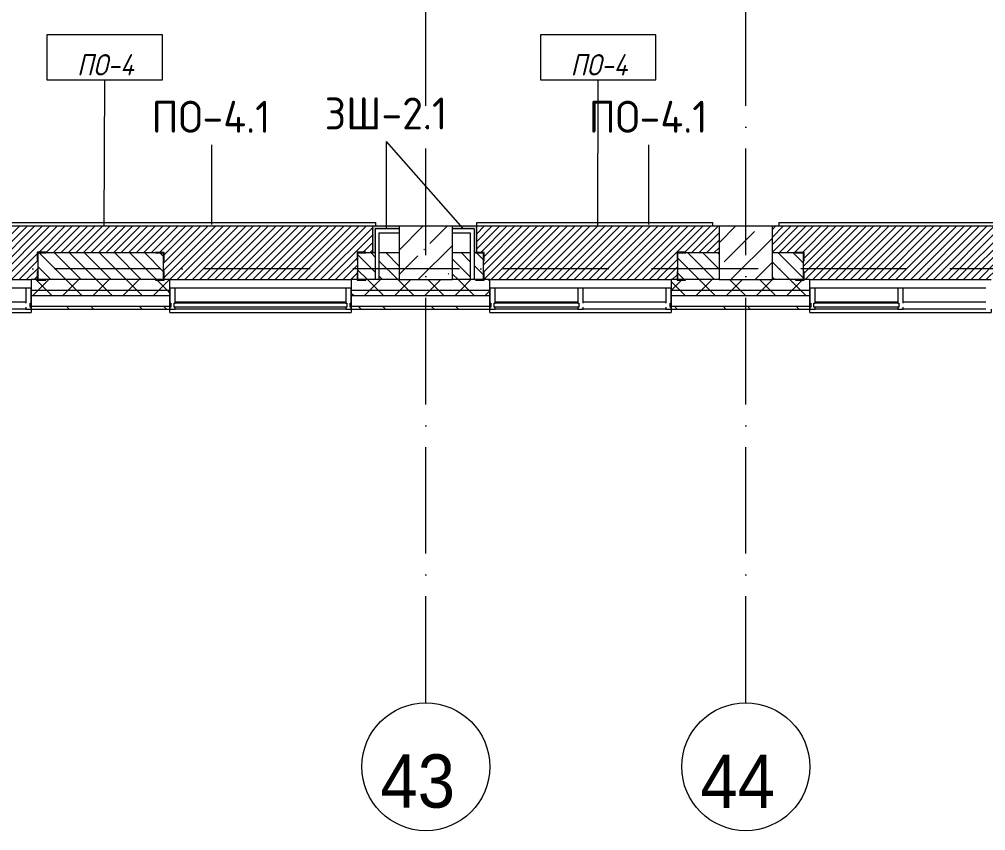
# Model space of a CAD drawing. Header units: millimetres. Extents: x -6467 to 106027, y -7090 to 195095.
# Drawn here: x 55788 to 64850, y -7090 to 523 of the extents above; entities that cross this region are included whole.
import ezdxf

# ---------------------------------------------------------------- set-up
doc = ezdxf.new("R2010")
doc.units = ezdxf.units.MM
doc.linetypes.add('50_200_ШТРИХ_1Т_ш5_п1_п1_', pattern=[1400, 1000, -200, 0, -200])
for name, color, linetype, lineweight in [('A-FLOR', 7, 'Continuous', 9), ('A-FLOR-IDEN', 7, 'Continuous', 9), ('A-GLAZ', 7, 'Continuous', 5), ('A-GLAZ-CWMG', 7, 'Continuous', 9), ('A-GLAZ-CWMG-1', 7, 'Continuous', 20), ('A-WALL', 7, 'Continuous', 5), ('A-WALL-FNSH-1', 7, 'Continuous', 5), ('A-WALL-IDEN', 7, 'Continuous', 9), ('I-WALL', 7, 'Continuous', 5), ('S-COLS', 7, 'Continuous', 9), ('S-COLS-1', 7, 'Continuous', 5)]:
    doc.layers.add(name, color=color, linetype=linetype, lineweight=lineweight)
for name, color, linetype, lineweight, true_color in [('A-FLOR-PATT-1', 7, 'Continuous', 5, 0xd61c12), ('A-GENM-1', 7, 'Continuous', 9, 0xaaaaaa), ('A-GENM-2', 7, 'Continuous', 20, 0xaaaaaa), ('A-WALL-1', 7, 'Continuous', 5, 0x77b143), ('A-WALL-3', 7, 'Continuous', 5, 0x787878), ('Оси-1', 7, 'Continuous', 20, 0xaaaaaa), ('Оси-2', 7, 'Continuous', 9, 0xaaaaaa), ('Оси-3', 7, '50_200_ШТРИХ_1Т_ш5_п1_п1_', 9, 0xaaaaaa)]:
    doc.layers.add(name, color=color, linetype=linetype, lineweight=lineweight, true_color=true_color)
doc.styles.add('Arial', font='arial.ttf', dxfattribs={"width": 0.9, "height": 500})
doc.styles.add('GOST Common', font='', dxfattribs={"height": 300})
doc.styles.add('GOST Common_I', font='', dxfattribs={"width": 0.9, "height": 200})
doc.styles.get('GOST Common').set_extended_font_data('GOST Common')
doc.styles.get('GOST Common_I').set_extended_font_data('GOST Common', italic=True)
pattern_1 = [(45, (0, 0), (-141.42136, 141.42136), []), (135, (0, 0), (-141.42136, -141.42136), [])]

# ---------------------------------------------------------------- blocks, each defined once
blk = doc.blocks.new('BSC_Колонна _Прямоугольная - 500х500-V64-АИ_План этажа Радиаторы_2')
at = {"layer": 'S-COLS-1'}
h = blk.add_hatch(dxfattribs=at)
h.set_pattern_fill('FP_92', color=256, style=0, pattern_type=2)
h.set_pattern_definition([(45, (-59600, 1668.96), (-228.0985, 228.0985), []), (45, (-59371.9, 1668.96), (-228.0985, 228.0985), [403.225, -80.645, 6.706, -73.939])])
h.paths.add_polyline_path([(-250, -250), (250, -250), (250, 250), (-250, 250), (-250, -50.9)])
for p, q in [((250, 250), (-250, 250)), ((-250, 250), (-250, -250)), ((250, -250), (250, 250)), ((-250, -250), (250, -250))]:
    blk.add_line(p, q, dxfattribs=at)
blk = doc.blocks.new('Прямоугольный импост - Импост структурный с накладкой - 180мм-22437098-АИ_План этажа Радиаторы_2')
at = {"layer": 'A-GLAZ-CWMG-1'}
for p, q in [((-50, 0), (-50, 17)), ((-50, 17), (0, 17)), ((-40, 0), (-50, 0)), ((-40, -40), (-40, 0)), ((0, 0), (-10, 0)), ((-10, 0), (-10, -40)), ((0, 17), (0, 0)), ((-50, -180), (-50, -40)), ((-50, -40), (-40, -40)), ((-10, -40), (0, -40)), ((0, -40), (0, -180)), ((0, -180), (-50, -180))]:
    blk.add_line(p, q, dxfattribs=at)
blk = doc.blocks.new('Прямоугольный импост - Импост структурный с накладкой - 180мм-22437099-АИ_План этажа Радиаторы_2')
at = {"layer": 'A-GLAZ-CWMG-1'}
for p, q in [((0, 17), (-50, 17)), ((-50, 17), (-50, 0)), ((-50, 0), (-40, 0)), ((-40, 0), (-40, -40)), ((-10, -40), (-10, 0)), ((-10, 0), (0, 0)), ((0, 0), (0, 17)), ((-40, -40), (-50, -40)), ((-50, -40), (-50, -180)), ((0, -40), (-10, -40)), ((0, -180), (0, -40)), ((-50, -180), (0, -180))]:
    blk.add_line(p, q, dxfattribs=at)
blk = doc.blocks.new('Прямоугольный импост - Импост структурный с накладкой - 180мм-V233-АИ_План этажа Радиаторы_2')
at = {"layer": 'A-GLAZ-CWMG'}
for p, q in [((67850, -1999), (66250, -1999)), ((67850, -2139), (66250, -2139)), ((67850, -2179), (66250, -2179)), ((67850, -2196), (66250, -2196))]:
    blk.add_line(p, q, dxfattribs=at)
blk = doc.blocks.new('Прямоугольный импост - Импост структурный с накладкой - 180мм-22437111-АИ_План этажа Радиаторы_2')
at = {"layer": 'A-GLAZ-CWMG-1'}
for p, q in [((-50, 0), (-50, 17)), ((-50, 17), (0, 17)), ((0, 0), (-10, 0)), ((-10, 0), (-10, -40)), ((0, 17), (0, 0)), ((-50, -180), (-50, -40)), ((-10, -40), (0, -40)), ((0, -40), (0, -180)), ((0, -180), (-50, -180))]:
    blk.add_line(p, q, dxfattribs=at)
blk = doc.blocks.new('Прямоугольный импост - Импост структурный с накладкой - 180мм-V232-АИ_План этажа Радиаторы_2')
at = {"layer": 'A-GLAZ-CWMG'}
for p, q in [((6637, 55111), (5862, 55111)), ((6637, 54914), (5862, 54914))]:
    blk.add_line(p, q, dxfattribs=at)
blk = doc.blocks.new('Прямоугольный импост - Импост структурный с накладкой - 180мм-V234-АИ_План этажа Радиаторы_2')
at = {"layer": 'A-GLAZ-CWMG'}
for p, q in [((30725, -1999), (29950, -1999)), ((30725, -2139), (29950, -2139)), ((30725, -2179), (29950, -2179)), ((30725, -2196), (29950, -2196))]:
    blk.add_line(p, q, dxfattribs=at)
blk = doc.blocks.new('Прямоугольный импост - Импост структурный с накладкой - 180мм-V237-АИ_План этажа Радиаторы_2')
at = {"layer": 'A-GLAZ-CWMG-1'}
for p, q in [((-25, 0), (-25, 17)), ((-25, 17), (25, 17)), ((-15, 0), (-25, 0)), ((-15, -40), (-15, 0)), ((25, 17), (25, 0)), ((-25, -180), (-25, -40)), ((-25, -40), (-15, -40)), ((25, -40), (25, -180)), ((25, -180), (-25, -180))]:
    blk.add_line(p, q, dxfattribs=at)
blk = doc.blocks.new('Прямоугольный импост - Импост структурный с накладкой - 180мм-22437157-АИ_План этажа Радиаторы_2')
at = {"layer": 'A-GLAZ-CWMG-1'}
for p, q in [((0, 17), (-50, 17)), ((-50, 17), (-50, 0)), ((-50, 0), (-40, 0)), ((-40, 0), (-40, -40)), ((-10, -40), (-10, 0)), ((-10, 0), (0, 0)), ((0, 0), (0, 17)), ((-40, -40), (-50, -40)), ((-50, -40), (-50, -180)), ((0, -40), (-10, -40)), ((0, -180), (0, -40)), ((-50, -180), (0, -180))]:
    blk.add_line(p, q, dxfattribs=at)
blk = doc.blocks.new('BSC_Колонна _Прямоугольная - 500х500-V258-АИ_План этажа Радиаторы_2')
at = {"layer": 'S-COLS-1'}
h = blk.add_hatch(dxfattribs=at)
h.set_pattern_fill('FP_154', color=256, style=0, pattern_type=2)
h.set_pattern_definition([(45, (-62600, 1668.96), (-228.0985, 228.0985), []), (45, (-62371.9, 1668.96), (-228.0985, 228.0985), [403.225, -80.645, 6.706, -73.939])])
h.paths.add_polyline_path([(-250, -250), (250, -250), (250, 250), (-250, 250), (-250, -50.9)])
for p, q in [((250, 250), (-250, 250)), ((-250, 250), (-250, -250)), ((250, -250), (250, 250)), ((-250, -250), (250, -250))]:
    blk.add_line(p, q, dxfattribs=at)
blk = doc.blocks.new('Фахверк _газобетон торцы_293 - Фахверк _газобетон торцы_-25572880-АИ_План этажа Радиаторы_2')
at = {"layer": 'A-GENM-2'}
for p, q in [((89406, 11134.7), (89325, 11134.7)), ((89325, 11134.7), (89325, 11128.7)), ((89325, 11128.7), (89400, 11128.7)), ((89400, 11128.7), (89400, 11053.7)), ((89406, 11053.7), (89406, 11134.7)), ((89400, 11053.7), (89406, 11053.7)), ((89400, 10878.7), (89325, 10878.7)), ((89325, 10878.7), (89325, 10872.7)), ((89400, 10953.7), (89400, 10878.7)), ((89406, 10953.7), (89400, 10953.7)), ((89406, 10872.7), (89406, 10953.7)), ((89325, 10872.7), (89406, 10872.7))]:
    blk.add_line(p, q, dxfattribs=at)
blk = doc.blocks.new('Фахверк _газобетон торцы_294 - Фахверк _газобетон торцы_-25572900-АИ_План этажа Радиаторы_2')
at = {"layer": 'A-GENM-2'}
for p, q in [((89406, 11134.7), (89325, 11134.7)), ((89325, 11134.7), (89325, 11128.7)), ((89325, 11128.7), (89400, 11128.7)), ((89400, 11128.7), (89400, 11053.7)), ((89406, 11053.7), (89406, 11134.7)), ((89400, 11053.7), (89406, 11053.7)), ((89400, 10878.7), (89325, 10878.7)), ((89325, 10878.7), (89325, 10872.7)), ((89400, 10953.7), (89400, 10878.7)), ((89406, 10953.7), (89400, 10953.7)), ((89406, 10872.7), (89406, 10953.7)), ((89325, 10872.7), (89406, 10872.7))]:
    blk.add_line(p, q, dxfattribs=at)
blk = doc.blocks.new('Фахверк _газобетон торцы_295 - Фахверк _газобетон торцы_-25572920-АИ_План этажа Радиаторы_2')
at = {"layer": 'A-GENM-2'}
for p, q in [((89406, 11134.7), (89325, 11134.7)), ((89325, 11134.7), (89325, 11128.7)), ((89325, 11128.7), (89400, 11128.7)), ((89400, 11128.7), (89400, 11053.7)), ((89406, 11053.7), (89406, 11134.7)), ((89400, 11053.7), (89406, 11053.7)), ((89400, 10878.7), (89325, 10878.7)), ((89325, 10878.7), (89325, 10872.7)), ((89400, 10953.7), (89400, 10878.7)), ((89406, 10953.7), (89400, 10953.7)), ((89406, 10872.7), (89406, 10953.7)), ((89325, 10872.7), (89406, 10872.7))]:
    blk.add_line(p, q, dxfattribs=at)
blk = doc.blocks.new('Фахверк _газобетон торцы_296 - Фахверк _газобетон торцы_-25572940-АИ_План этажа Радиаторы_2')
at = {"layer": 'A-GENM-2'}
for p, q in [((89406, 11134.7), (89325, 11134.7)), ((89325, 11134.7), (89325, 11128.7)), ((89325, 11128.7), (89400, 11128.7)), ((89400, 11128.7), (89400, 11053.7)), ((89406, 11053.7), (89406, 11134.7)), ((89400, 11053.7), (89406, 11053.7)), ((89400, 10878.7), (89325, 10878.7)), ((89325, 10878.7), (89325, 10872.7)), ((89400, 10953.7), (89400, 10878.7)), ((89406, 10953.7), (89400, 10953.7)), ((89406, 10872.7), (89406, 10953.7)), ((89325, 10872.7), (89406, 10872.7))]:
    blk.add_line(p, q, dxfattribs=at)
blk = doc.blocks.new('Фахверк _газобетон торцы_297 - Фахверк _газобетон торцы_-25572960-АИ_План этажа Радиаторы_2')
at = {"layer": 'A-GENM-2'}
for p, q in [((89406, 11134.7), (89325, 11134.7)), ((89325, 11134.7), (89325, 11128.7)), ((89325, 11128.7), (89400, 11128.7)), ((89400, 11128.7), (89400, 11053.7)), ((89406, 11053.7), (89406, 11134.7)), ((89400, 11053.7), (89406, 11053.7)), ((89400, 10878.7), (89325, 10878.7)), ((89325, 10878.7), (89325, 10872.7)), ((89400, 10953.7), (89400, 10878.7)), ((89406, 10953.7), (89400, 10953.7)), ((89406, 10872.7), (89406, 10953.7)), ((89325, 10872.7), (89406, 10872.7))]:
    blk.add_line(p, q, dxfattribs=at)
blk = doc.blocks.new('Фахверк _газобетон торцы_298 - Фахверк _газобетон торцы_-25572980-АИ_План этажа Радиаторы_2')
at = {"layer": 'A-GENM-2'}
for p, q in [((89406, 11134.7), (89325, 11134.7)), ((89325, 11134.7), (89325, 11128.7)), ((89325, 11128.7), (89400, 11128.7)), ((89400, 11128.7), (89400, 11053.7)), ((89406, 11053.7), (89406, 11134.7)), ((89400, 11053.7), (89406, 11053.7)), ((89400, 10878.7), (89325, 10878.7)), ((89325, 10878.7), (89325, 10872.7)), ((89400, 10953.7), (89400, 10878.7)), ((89406, 10953.7), (89400, 10953.7)), ((89406, 10872.7), (89406, 10953.7)), ((89325, 10872.7), (89406, 10872.7))]:
    blk.add_line(p, q, dxfattribs=at)
blk = doc.blocks.new('Отлив_СКБ - Отлив витража-V387-АИ_План этажа Радиаторы_2')
at = {"layer": 'A-GLAZ'}
for p, q in [((0, 67.4), (0, 100)), ((1700, 100), (0, 100)), ((1700, 100), (1700, 67.4)), ((50, 2), (825, 2)), ((875, 2), (1650, 2)), ((825, 0), (50, 0)), ((1650, 0), (875, 0))]:
    blk.add_line(p, q, dxfattribs=at)
blk = doc.blocks.new('Отлив_СКБ - Отлив витража-25810986-АИ_План этажа Радиаторы_2')
at = {"layer": 'A-GLAZ'}
for p, q in [((0, 67.4), (0, 100)), ((1700, 100), (0, 100)), ((1700, 100), (1700, 67.4)), ((50, 2), (1650, 2)), ((1650, 0), (50, 0))]:
    blk.add_line(p, q, dxfattribs=at)
blk = doc.blocks.new('Ось сетки - Круг_Ø6_00__ISO-2_5_0_9K_-17386508-АИ_План этажа Радиаторы_2')
at = {"layer": 'Оси-1'}
blk.add_circle((0, 0), 3, dxfattribs=at)
blk = doc.blocks.new('AAR_СКБ_Марка_Перекрытия_1 мм - Марка пола-27961726-АИ_План этажа Радиаторы_2')
at = {"layer": 'A-FLOR-IDEN'}
for p, q in [((2.723, 2.101), (-2.69, 2.101)), ((-2.69, 2.101), (-2.69, 0)), ((2.723, 0), (2.723, 2.101)), ((-2.69, 0), (2.723, 0))]:
    blk.add_line(p, q, dxfattribs=at)

msp = doc.modelspace()

# ---------------------------------------------------------------- hatches: boundary and pattern name
at = {"layer": 'A-FLOR-PATT-1'}
h = msp.add_hatch(dxfattribs=at)
h.set_pattern_fill('FP_278', color=256, style=0, pattern_type=2)
h.set_pattern_definition([(45, (56600, -1668.96), (-35.3553, 35.3553), [])])
h.paths.add_polyline_path([(58471.9, -1919), (58955.4, -1919), (58955.4, -1844), (58960.4, -1844), (58960.4, -1744), (58955.4, -1744), (58955.4, -1663), (59036.4, -1663), (59036.4, -1669), (59100, -1669), (59100, -1419), (54070, -1419), (54070.6, -1663), (54147.4, -1663), (54147.4, -1744), (54141.4, -1744), (54141.4, -1844), (54147.4, -1844), (54147.4, -1919), (55955.4, -1918.1), (55955.4, -1844), (55960.4, -1844), (55960.4, -1744), (55955.4, -1744), (55955.4, -1663), (56036.4, -1663), (56036.4, -1669), (57066.4, -1669), (57066.8, -1663), (57147.4, -1663), (57147.4, -1744), (57141.4, -1744), (57141.4, -1844), (57147.4, -1844), (57147.4, -1919), (57641.4, -1919)])
h = msp.add_hatch(dxfattribs=at)
h.set_pattern_fill('FP_279', color=256, style=0, pattern_type=2)
h.set_pattern_definition([(45, (61100, -1668.96), (-35.3553, 35.3553), [])])
h.paths.add_polyline_path([(61900, -1919), (61955.4, -1919), (61955.4, -1844), (61960.4, -1844), (61960.4, -1744), (61955.4, -1744), (61955.4, -1663), (62036.4, -1663), (62036.4, -1669), (62350, -1669), (62350, -1419), (60077.2, -1419), (60077.8, -1663), (60147.4, -1663), (60147.4, -1744), (60141.4, -1744), (60141.4, -1844), (60147.4, -1844), (60147.4, -1919), (61793.9, -1919)])
h = msp.add_hatch(dxfattribs=at)
h.set_pattern_fill('FP_280', color=256, style=0, pattern_type=2)
h.set_pattern_definition([(45, (65600, -1668.96), (-35.3553, 35.3553), [])])
h.paths.add_polyline_path([(67607.4, -1919), (67955.4, -1919), (67955.4, -1844), (67960.4, -1844), (67960.4, -1744), (67955.4, -1744), (67955.4, -1663), (68036.4, -1663), (68036.4, -1669), (68104, -1669), (68104, -1419), (62850, -1419), (62850, -1669), (63066.4, -1669), (63066.4, -1663), (63147.4, -1663), (63147.4, -1744), (63141.4, -1744), (63141.4, -1844), (63147.4, -1844), (63147.4, -1919), (64955.4, -1918.1), (64955.4, -1844), (64960.4, -1844), (64960.4, -1744), (64955.4, -1744), (64955.4, -1663), (65036.4, -1663), (65036.4, -1669), (66066.4, -1669), (66066.4, -1663), (66147.4, -1663), (66147.4, -1744), (66141.4, -1744), (66141.4, -1844), (66147.4, -1844), (66147.4, -1919), (66776.9, -1919)])
at = {"layer": 'A-WALL'}
h = msp.add_hatch(dxfattribs=at)
h.set_pattern_fill('FP_125', color=256, style=0, pattern_type=2)
h.set_pattern_definition(pattern_1)
h.paths.add_polyline_path([(99166.3, -2019), (101250, -2019), (101250, -1919), (92065.3, -1919), (92065.3, -2019), (95844.3, -2019)])
h.paths.add_polyline_path([(90365.3, -2019), (90365.3, -1919), (82525, -1919), (82525, -2019), (90030.8, -2019)])
h.paths.add_polyline_path([(81400, -2019), (81675, -2019), (81675, -1919), (80400, -1919), (80400, -2019), (81310.6, -2019)])
h.paths.add_polyline_path([(70900, -2019), (72700, -2019), (72700, -1919), (70900, -1919)])
h.paths.add_polyline_path([(69200, -2019), (69200, -1919), (67900, -1919), (67900, -2019), (68853.1, -2019)])
h.paths.add_polyline_path([(66200, -2019), (66200, -1919), (64900, -1919), (64900, -2019), (65946.4, -2019)])
h.paths.add_polyline_path([(63039.6, -2019), (63200, -2019), (63200, -1919), (61900, -1919), (61900, -2019), (62624.4, -2019)])
h.paths.add_polyline_path([(57200, -2019), (57200, -1919), (55900, -1919), (55900, -2019), (56810.9, -2019)])
h.paths.add_polyline_path([(58900, -2019), (60200, -2019), (60200, -1919), (58900, -1919)])
h.paths.add_polyline_path([(52900, -2019), (54200, -2019), (54200, -1919), (52900, -1919)])
h.paths.add_polyline_path([(50997.4, -2019), (51200, -2019), (51200, -1919), (49900, -1919), (49900, -2019), (50166.9, -2019)])
h.paths.add_polyline_path([(46900, -2019), (48200, -2019), (48200, -1919), (46900, -1919)])
h.paths.add_polyline_path([(45183.9, -2019), (45200, -2019), (45200, -1919), (43900, -1919), (43900, -2019), (44353.4, -2019)])
h.paths.add_polyline_path([(41861.9, -2019), (42200, -2019), (42200, -1919), (40900, -1919), (40900, -2019), (41031.4, -2019)])
h.paths.add_polyline_path([(38539.9, -2019), (39200, -2019), (39200, -1919), (37600, -1919), (37600, -2019), (37709.4, -2019)])
h.paths.add_polyline_path([(34600, -2019), (35900, -2019), (35900, -1919), (34600, -1919)])
h.paths.add_polyline_path([(31895.9, -2019), (32900, -2019), (32900, -1919), (31600, -1919), (31600, -2019)])
h.paths.add_polyline_path([(29900, -2019), (29900, -1919), (28790, -1919), (28790, -2019), (29819.7, -2019)])
h.paths.add_polyline_path([(25667.2, -2019), (26900, -2019), (26900, -1919), (25600, -1919), (25600, -2019)])
h.paths.add_polyline_path([(23900, -2019), (23900, -1919), (22600, -1919), (22600, -2019), (23590.9, -2019)])
h.paths.add_polyline_path([(20268.9, -2019), (20900, -2019), (20900, -1919), (19600, -1919), (19600, -2019), (19853.7, -2019)])
h.paths.add_polyline_path([(14870.7, -2019), (14960, -2019), (14960, -1919), (13660, -1919), (13660, -2019), (14455.5, -2019)])
h.paths.add_polyline_path([(16660, -2019), (17900, -2019), (17900, -1919), (16660, -1919)])
h.paths.add_polyline_path([(12785, -2019), (12785, -1919), (7325.3, -1919), (7325.3, -2019), (12379.2, -2019)])
h.paths.add_polyline_path([(2828.5, -2019), (6450.3, -2019), (6450.3, -1919), (-2550, -1919), (-2550, -2019), (-493.5, -2019)])
h = msp.add_hatch(dxfattribs=at)
h.set_pattern_fill('FP_125', color=256, style=0, pattern_type=2)
h.set_pattern_definition(pattern_1)
h.paths.add_polyline_path([(99166.3, -2069), (101350, -2069), (101350, -2019), (92065.3, -2019), (92065.3, -2069), (95844.3, -2069)])
h.paths.add_polyline_path([(89200.3, -2069), (90365.3, -2069), (90365.3, -2019), (82525, -2019), (82525, -2069), (87539.3, -2069)])
h.paths.add_polyline_path([(81675, -2069), (81675, -2019), (80400, -2019), (80400, -2069), (81310.6, -2069)])
h.paths.add_polyline_path([(72590.4, -2069), (72700, -2069), (72700, -2019), (70900, -2019), (70900, -2069), (71759.9, -2069)])
h.paths.add_polyline_path([(68853.1, -2069), (69200, -2069), (69200, -2019), (67900, -2019), (67900, -2069), (68437.9, -2069)])
h.paths.add_polyline_path([(65946.4, -2069), (66200, -2069), (66200, -2019), (64900, -2019), (64900, -2069), (65115.9, -2069)])
h.paths.add_polyline_path([(62209.1, -2069), (63200, -2069), (63200, -2019), (61900, -2019), (61900, -2069)])
h.paths.add_polyline_path([(57200, -2069), (57200, -2019), (55900, -2019), (55900, -2069), (56810.9, -2069)])
h.paths.add_polyline_path([(58900, -2069), (60200, -2069), (60200, -2019), (58900, -2019)])
h.paths.add_polyline_path([(50997.4, -2069), (51200, -2069), (51200, -2019), (49900, -2019), (49900, -2069), (50166.9, -2069)])
h.paths.add_polyline_path([(53904.1, -2069), (54200, -2069), (54200, -2019), (52900, -2019), (52900, -2069), (53488.9, -2069)])
h.paths.add_polyline_path([(48200, -2069), (48200, -2019), (46900, -2019), (46900, -2069), (47675.4, -2069)])
h.paths.add_polyline_path([(42200, -2069), (42200, -2019), (40900, -2019), (40900, -2069), (41861.9, -2069)])
h.paths.add_polyline_path([(45183.9, -2069), (45200, -2069), (45200, -2019), (43900, -2019), (43900, -2069), (44353.4, -2069)])
h.paths.add_polyline_path([(39200, -2069), (39200, -2019), (37600, -2019), (37600, -2069), (38955.2, -2069)])
h.paths.add_polyline_path([(35900, -2069), (35900, -2019), (34600, -2019), (34600, -2069), (35217.9, -2069)])
h.paths.add_polyline_path([(31895.9, -2069), (32900, -2069), (32900, -2019), (31600, -2019), (31600, -2069)])
h.paths.add_polyline_path([(26497.7, -2069), (26900, -2069), (26900, -2019), (25600, -2019), (25600, -2069), (26082.4, -2069)])
h.paths.add_polyline_path([(28989.2, -2069), (29900, -2069), (29900, -2019), (28790, -2019), (28790, -2069)])
h.paths.add_polyline_path([(23900, -2069), (23900, -2019), (22600, -2019), (22600, -2069), (23590.9, -2069)])
h.paths.add_polyline_path([(19600, -2069), (20900, -2069), (20900, -2019), (19600, -2019)])
h.paths.add_polyline_path([(14870.7, -2069), (14960, -2069), (14960, -2019), (13660, -2019), (13660, -2069), (14455.5, -2069)])
h.paths.add_polyline_path([(16947, -2069), (17900, -2069), (17900, -2019), (16660, -2019), (16660, -2069)])
h.paths.add_polyline_path([(10303, -2069), (12785, -2069), (12785, -2019), (7325.3, -2019), (7325.3, -2069), (9472.5, -2069)])
h.paths.add_polyline_path([(5735.2, -2069), (6450.3, -2069), (6450.3, -2019), (-2600, -2019), (-2600, -2069), (5320, -2069)])
at = {"layer": 'A-WALL-1'}
for points in [[(59125, -1669), (59125, -1419), (59100, -1419), (59100, -1669)], [(59350, -1444), (59350, -1419), (59125, -1419), (59125, -1444), (59302.4, -1444)], [(60052.2, -1444), (60077.2, -1444), (60077.2, -1419), (59850, -1419), (59850, -1444)], [(60077.2, -1669), (60077.2, -1444), (60052.2, -1444), (60052.2, -1669)]]:
    msp.add_hatch(color=256, dxfattribs=at).paths.add_polyline_path(points)
at = {"layer": 'A-WALL-3'}
h = msp.add_hatch(dxfattribs=at)
h.set_pattern_fill('FP_124', color=256, style=0, pattern_type=2)
h.set_pattern_definition([(135, (0, 0), (-342.1478, -342.1478), []), (135, (228.1, 0), (-342.1478, -342.1478), [])])
h.paths.add_polyline_path([(101400, -2196), (101500, -2196), (101500, -2169), (92065.3, -2169), (92065.3, -2196), (101350, -2196)])
h.paths.add_polyline_path([(90365.3, -2196), (90365.3, -2169), (82525, -2169), (82525, -2196), (90030.8, -2196)])
h.paths.add_polyline_path([(81675, -2196), (81675, -2169), (80400, -2169), (80400, -2196), (81310.6, -2196)])
h.paths.add_polyline_path([(71759.9, -2196), (72700, -2196), (72700, -2169), (70900, -2169), (70900, -2196), (70929.4, -2196)])
h.paths.add_polyline_path([(68853.1, -2196), (69200, -2196), (69200, -2169), (67900, -2169), (67900, -2196), (68437.9, -2196)])
h.paths.add_polyline_path([(65946.4, -2196), (66200, -2196), (66200, -2169), (64900, -2169), (64900, -2196), (65115.9, -2196)])
h.paths.add_polyline_path([(62209.1, -2196), (63200, -2196), (63200, -2169), (61900, -2169), (61900, -2196)])
h.paths.add_polyline_path([(55900, -2196), (57200, -2196), (57200, -2169), (55900, -2169)])
h.paths.add_polyline_path([(60200, -2196), (60200, -2169), (58900, -2169), (58900, -2196), (60132.9, -2196)])
h.paths.add_polyline_path([(52900, -2196), (54200, -2196), (54200, -2169), (52900, -2169)])
h.paths.add_polyline_path([(50997.4, -2196), (51200, -2196), (51200, -2169), (49900, -2169), (49900, -2196), (50166.9, -2196)])
h.paths.add_polyline_path([(48200, -2196), (48200, -2169), (46900, -2169), (46900, -2196), (47675.4, -2196)])
h.paths.add_polyline_path([(45183.9, -2196), (45200, -2196), (45200, -2169), (43900, -2169), (43900, -2196), (44353.4, -2196)])
h.paths.add_polyline_path([(41031.4, -2196), (42200, -2196), (42200, -2169), (40900, -2169), (40900, -2196)])
h.paths.add_polyline_path([(38955.2, -2196), (39200, -2196), (39200, -2169), (37600, -2169), (37600, -2196), (38539.9, -2196)])
h.paths.add_polyline_path([(35217.9, -2196), (35900, -2196), (35900, -2169), (34600, -2169), (34600, -2196), (34802.7, -2196)])
h.paths.add_polyline_path([(32726.4, -2196), (32900, -2196), (32900, -2169), (31600, -2169), (31600, -2196), (31895.9, -2196)])
h.paths.add_polyline_path([(29819.7, -2196), (29900, -2196), (29900, -2169), (28790, -2169), (28790, -2196), (29404.4, -2196)])
h.paths.add_polyline_path([(23900, -2196), (23900, -2169), (22600, -2169), (22600, -2196), (23590.9, -2196)])
h.paths.add_polyline_path([(26082.4, -2196), (26900, -2196), (26900, -2169), (25600, -2169), (25600, -2196), (25667.2, -2196)])
h.paths.add_polyline_path([(19600, -2196), (20900, -2196), (20900, -2169), (19600, -2169)])
h.paths.add_polyline_path([(14455.5, -2196), (14960, -2196), (14960, -2169), (13660, -2169), (13660, -2196), (14040.2, -2196)])
h.paths.add_polyline_path([(17777.5, -2196), (17900, -2196), (17900, -2169), (16660, -2169), (16660, -2196), (16947, -2196)])
h.paths.add_polyline_path([(11964, -2196), (12785, -2196), (12785, -2169), (7325.3, -2169), (7325.3, -2196), (11133.5, -2196)])
h.paths.add_polyline_path([(5735.2, -2196), (6450.3, -2196), (6450.3, -2169), (-2727, -2169), (-2727, -2196), (5320, -2196)])
at = {"layer": 'I-WALL'}
h = msp.add_hatch(dxfattribs=at)
h.set_pattern_fill('FP_2', color=256, style=0, pattern_type=2)
h.set_pattern_definition([(135, (0, 0), (-70.71068, -70.71068), [])])
h.paths.add_polyline_path([(80895.3, -1919), (80900, -1919), (80900, -1669), (80460, -1669), (80460, -1919), (80480.1, -1919)])
h.paths.add_polyline_path([(71850, -1919), (71900, -1919), (71900, -1669), (71850, -1669), (71850, -1795)])
h.paths.add_polyline_path([(71110.2, -1919), (71110.2, -1669), (70960.4, -1670.8), (70960.4, -1919)])
h.paths.add_polyline_path([(72400, -1919), (72567.2, -1919), (72567.2, -1669), (72400, -1669), (72400, -1719.8)])
h.paths.add_polyline_path([(71350, -1919), (71350, -1669), (71145.2, -1669), (71145.2, -1919)])
h.paths.add_polyline_path([(72602.2, -1919), (72640, -1919), (72640, -1669), (72602.2, -1669), (72602.2, -1719.8)])
h.paths.add_polyline_path([(69140.4, -1919), (69140.4, -1670.8), (68850, -1670.8), (68850, -1919), (68853.1, -1919)])
h.paths.add_polyline_path([(68129, -1919), (68129, -1669), (67960.4, -1669), (67960.4, -1919), (68022.6, -1919)])
h.paths.add_polyline_path([(68350, -1919), (68350, -1669), (68164, -1669), (68164, -1919)])
h.paths.add_polyline_path([(65946.4, -1919), (66140.4, -1919), (66140.4, -1669), (64960.4, -1669), (64960.4, -1919), (65115.9, -1919)])
h.paths.add_polyline_path([(62850, -1919), (63140.4, -1919), (63140.4, -1669), (62850, -1669), (62850, -1730.5)])
h.paths.add_polyline_path([(62209.1, -1919), (62350, -1919), (62350, -1669), (61960.4, -1669), (61960.4, -1919)])
h.paths.add_polyline_path([(59850, -1919), (60017.2, -1919), (60017.2, -1669), (59850, -1669), (59850, -1719.8)])
h.paths.add_polyline_path([(60052.2, -1919), (60140.4, -1919), (60140.4, -1669), (60052.2, -1669), (60052.2, -1719.8)])
h.paths.add_polyline_path([(55980.4, -1919), (57140.4, -1919), (57140.4, -1669), (55960.4, -1669), (55960.4, -1919)])
h.paths.add_polyline_path([(59350, -1919), (59350, -1669), (59160, -1669), (59160, -1919), (59302.4, -1919)])
h.paths.add_polyline_path([(58960.4, -1919), (59125, -1919), (59125, -1669), (58960.4, -1669), (58960.4, -1719.8)])
h.paths.add_polyline_path([(53164, -1919), (53350, -1919), (53350, -1669), (53164, -1669), (53164, -1719.8)])
h.paths.add_polyline_path([(50350, -1919), (50350, -1669), (50164, -1669), (50164, -1919), (50166.9, -1919)])
h.paths.add_polyline_path([(50129, -1919), (50129, -1669), (49960.4, -1669), (49960.4, -1919)])
h.paths.add_polyline_path([(53073.6, -1919), (53129, -1919), (53129, -1669), (52960.4, -1669), (52960.4, -1919)])
h.paths.add_polyline_path([(53904.1, -1919), (54010, -1919), (54010, -1669), (53850, -1669), (53850, -1919)])
h.paths.add_polyline_path([(54140.4, -1919), (54140.4, -1669), (54045, -1669), (54045, -1919)])
h.paths.add_polyline_path([(51140.4, -1919), (51140.4, -1669), (50850, -1669), (50850, -1919), (50997.4, -1919)])
h.paths.add_polyline_path([(45140.4, -1919), (45140.4, -1669), (45067.3, -1669), (45067.3, -1919)])
h.paths.add_polyline_path([(45032.3, -1919), (45032.3, -1669), (44850, -1669), (44850, -1919)])
h.paths.add_polyline_path([(47675.4, -1919), (48140.4, -1919), (48140.4, -1669), (46960.4, -1669), (46960.4, -1919)])
h.paths.add_polyline_path([(39140.4, -1919), (39140.4, -1669), (39052.2, -1669), (39052.2, -1919)])
h.paths.add_polyline_path([(38955.2, -1919), (39017.2, -1919), (39017.2, -1669), (38850, -1669), (38850, -1919)])
h.paths.add_polyline_path([(38350, -1919), (38350, -1669), (38300, -1669), (38300, -1919)])
h.paths.add_polyline_path([(41861.9, -1919), (42017.2, -1919), (42017.2, -1669), (41850, -1669), (41850, -1919)])
h.paths.add_polyline_path([(42052.2, -1919), (42139.8, -1919), (42139.8, -1669), (42052.2, -1669), (42052.2, -1719.8)])
h.paths.add_polyline_path([(43959.8, -1919), (44350, -1919), (44350, -1669), (43959.8, -1669), (43959.8, -1719.8)])
h.paths.add_polyline_path([(40960.4, -1919), (41350, -1919), (41350, -1669), (40960.4, -1669), (40960.4, -1719.8)])
h.paths.add_polyline_path([(35300, -1919), (35840.4, -1919), (35840.4, -1669), (35300, -1669), (35300, -1719.8)])
h.paths.add_polyline_path([(34660.4, -1919), (34800, -1919), (34800, -1669), (34660.4, -1669), (34660.4, -1719.8)])
h.paths.add_polyline_path([(37660.4, -1919), (37800, -1919), (37800, -1669), (37660.4, -1669), (37660.4, -1719.8)])
h.paths.add_polyline_path([(29480, -1919), (29480, -1669), (29300, -1669), (29300, -1919), (29404.4, -1919)])
h.paths.add_polyline_path([(31660.4, -1919), (32840.4, -1919), (32840.4, -1669), (31660.4, -1669), (31660.4, -1719.8)])
h.paths.add_polyline_path([(28660.4, -1919), (28800, -1919), (28800, -1669), (28660.4, -1669), (28660.4, -1719.8)])
h.paths.add_polyline_path([(29840.4, -1919), (29840.4, -1669), (29515, -1669), (29515, -1919), (29819.7, -1919)])
h.paths.add_polyline_path([(25800, -1919), (25800, -1669), (25660.4, -1669), (25660.4, -1919), (25667.2, -1919)])
h.paths.add_polyline_path([(26467.2, -1919), (26467.2, -1669), (26300, -1669), (26300, -1919)])
h.paths.add_polyline_path([(26840.4, -1919), (26840.4, -1669), (26502.2, -1669), (26502.2, -1919)])
h.paths.add_polyline_path([(23590.9, -1919), (23840.4, -1919), (23840.4, -1669), (22660.4, -1669), (22660.4, -1919), (22760.4, -1919)])
h.paths.add_polyline_path([(20684.2, -1919), (20840.4, -1919), (20840.4, -1669), (20475, -1669), (20475, -1919)])
h.paths.add_polyline_path([(17840.4, -1919), (17840.4, -1669), (17535, -1669), (17535, -1919), (17777.5, -1919)])
h.paths.add_polyline_path([(20300, -1919), (20440, -1919), (20440, -1669), (20300, -1669), (20300, -1719.8)])
h.paths.add_polyline_path([(19800, -1919), (19800, -1669), (19660.4, -1669), (19660.4, -1919)])
h.paths.add_polyline_path([(14400, -1919), (14400, -1669), (13722.5, -1669), (13722.5, -1919), (14040.2, -1919)])
h.paths.add_polyline_path([(16720.4, -1919), (16800, -1919), (16800, -1669), (16720.4, -1669), (16720.4, -1719.8)])
h.paths.add_polyline_path([(17500, -1919), (17500, -1669), (17300, -1669), (17300, -1919)])
h.paths.add_polyline_path([(12722.5, -1919), (12722.5, -1669), (11094.6, -1669), (11094.6, -1919), (12379.2, -1919)])
h.paths.add_polyline_path([(10900, -1919), (11059.6, -1919), (11059.6, -1669), (10900, -1669), (10900, -1885)])
h.paths.add_polyline_path([(10303, -1919), (10400, -1919), (10400, -1669), (7387.8, -1669), (7387.8, -1919), (9472.5, -1919)])
h.paths.add_polyline_path([(6032.8, -1919), (6387.8, -1919), (6387.8, -1669), (6032.8, -1669), (6032.8, -1719.8)])
h.paths.add_polyline_path([(5800, -1919), (5997.8, -1919), (5997.8, -1669), (5800, -1669), (5800, -1719.8)])

# ---------------------------------------------------------------- linework, layer by layer
at = {"layer": 'A-FLOR'}
for p, q in [((59100, -1419), (54070, -1419)), ((62350, -1419), (60077.2, -1419)), ((68104, -1419), (62850, -1419)), ((54200, -1919), (55900, -1919)), ((57200, -1919), (58900, -1919)), ((60200, -1919), (61900, -1919)), ((63200, -1919), (64900, -1919))]:
    msp.add_line(p, q, dxfattribs=at)
at = {"layer": 'A-FLOR-IDEN'}
for p, q in [((56585, -1419), (56588.4, -43.2)), ((61213.6, -1419), (61217, -43.2))]:
    msp.add_line(p, q, dxfattribs=at)
at = {"layer": 'A-WALL'}
for p, q in [((54070, -1384), (59130, -1384)), ((59125, -1444), (59125, -1919)), ((59350, -1444), (59125, -1444)), ((59130, -1419), (59130, -1384)), ((60052.2, -1444), (59850, -1444)), ((60052.2, -1444), (60052.2, -1919)), ((60077.2, -1384), (62290, -1384)), ((60077.2, -1419), (60077.2, -1384)), ((62290, -1419), (62290, -1384)), ((62910, -1384), (68104, -1384)), ((62910, -1384), (62910, -1419)), ((59160, -1479), (59160, -1919)), ((59160, -1479), (59350, -1479)), ((59850, -1479), (60017.2, -1479)), ((60017.2, -1479), (60017.2, -1919)), ((57140.4, -1669), (55960.4, -1669)), ((55960.4, -1669), (55960.4, -1919)), ((57140.4, -1919), (57140.4, -1669)), ((59125, -1669), (58960.4, -1669)), ((58960.4, -1669), (58960.4, -1919)), ((59350, -1669), (59160, -1669)), ((60017.2, -1669), (59850, -1669)), ((60140.4, -1669), (60052.2, -1669)), ((60140.4, -1919), (60140.4, -1669)), ((62350, -1669), (61960.4, -1669)), ((61960.4, -1669), (61960.4, -1919)), ((63140.4, -1669), (62850, -1669)), ((63140.4, -1919), (63140.4, -1669)), ((55900, -2019), (57200, -2019)), ((55900, -2069), (57200, -2069)), ((58900, -2019), (60200, -2019)), ((58900, -2069), (60200, -2069)), ((61900, -2019), (63200, -2019)), ((61900, -2069), (63200, -2069)), ((55900, -2169), (57200, -2169)), ((58900, -2169), (60200, -2169)), ((61900, -2169), (63200, -2169))]:
    msp.add_line(p, q, dxfattribs=at)
at = {"layer": 'A-WALL-FNSH-1'}
for p, q in [((59100, -1419), (59100, -1669)), ((59350, -1419), (59100, -1419)), ((60077.2, -1419), (59850, -1419)), ((60077.2, -1669), (60077.2, -1419)), ((57200, -1919), (55900, -1919)), ((55900, -1919), (55900, -2196)), ((57200, -2196), (57200, -1919)), ((59350, -1919), (58900, -1919)), ((58900, -1919), (58900, -2196)), ((60200, -1919), (59850, -1919)), ((60200, -2196), (60200, -1919)), ((62350, -1919), (61900, -1919)), ((61900, -1919), (61900, -2196)), ((63200, -1919), (62850, -1919)), ((63200, -2196), (63200, -1919)), ((55900, -2196), (57200, -2196)), ((58900, -2196), (60200, -2196)), ((61900, -2196), (63200, -2196))]:
    msp.add_line(p, q, dxfattribs=at)
at = {"layer": 'A-WALL-IDEN'}
for p, q in [((59232.3, -1444.1), (59232.3, -623.6)), ((59948.9, -1438.6), (59232.3, -623.6)), ((57592.4, -1401.5), (57592.4, -654.5)), ((61691.5, -1401.5), (61691.5, -654.5))]:
    msp.add_line(p, q, dxfattribs=at)
at = {"layer": 'Оси-3'}
for p, q in [((59600, -5889.7), (59600, 11717)), ((62600, -5889.7), (62600, 11717)), ((104718, -1819), (-5267.3, -1819))]:
    msp.add_line(p, q, dxfattribs=at)

# ---------------------------------------------------------------- block references
at = {"layer": 'A-FLOR-IDEN', "xscale": 199.9999999999999, "yscale": 199.9999999999999, "zscale": 199.9999999999999}
for p in [(56585, -43.2), (61213.6, -43.2)]:
    msp.add_blockref('AAR_СКБ_Марка_Перекрытия_1 мм - Марка пола-27961726-АИ_План этажа Радиаторы_2', p, dxfattribs=at)
at = {"layer": 'A-GENM-1', "rotation": 180}
for name, p in [('Фахверк _газобетон торцы_293 - Фахверк _газобетон торцы_-25572880-АИ_План этажа Радиаторы_2', (145361.4, 9209.8)), ('Фахверк _газобетон торцы_295 - Фахверк _газобетон торцы_-25572920-АИ_План этажа Радиаторы_2', (148361.4, 9209.8)), ('Фахверк _газобетон торцы_297 - Фахверк _газобетон торцы_-25572960-АИ_План этажа Радиаторы_2', (151361.4, 9209.8))]:
    msp.add_blockref(name, p, dxfattribs=at)
at = {"layer": 'A-GENM-1'}
for name, p in [('Фахверк _газобетон торцы_294 - Фахверк _газобетон торцы_-25572900-АИ_План этажа Радиаторы_2', (-32258.6, -12797.7)), ('Фахверк _газобетон торцы_296 - Фахверк _газобетон торцы_-25572940-АИ_План этажа Радиаторы_2', (-29258.6, -12797.7)), ('Фахверк _газобетон торцы_298 - Фахверк _газобетон торцы_-25572980-АИ_План этажа Радиаторы_2', (-26258.6, -12797.7))]:
    msp.add_blockref(name, p, dxfattribs=at)
at = {"layer": 'A-GLAZ', "rotation": 180}
for name, p in [('Отлив_СКБ - Отлив витража-V387-АИ_План этажа Радиаторы_2', (55900, -2128.6)), ('Отлив_СКБ - Отлив витража-25810986-АИ_План этажа Радиаторы_2', (58900, -2128.6)), ('Отлив_СКБ - Отлив витража-V387-АИ_План этажа Радиаторы_2', (61900, -2128.6)), ('Отлив_СКБ - Отлив витража-V387-АИ_План этажа Радиаторы_2', (64900, -2128.6))]:
    msp.add_blockref(name, p, dxfattribs=at)
at = {"layer": 'A-GLAZ-CWMG'}
for name, p in [('Прямоугольный импост - Импост структурный с накладкой - 180мм-V232-АИ_План этажа Радиаторы_2', (49213, -57110)), ('Прямоугольный импост - Импост структурный с накладкой - 180мм-V233-АИ_План этажа Радиаторы_2', (-9000, 0)), ('Прямоугольный импост - Импост структурный с накладкой - 180мм-V234-АИ_План этажа Радиаторы_2', (30300, 0)), ('Прямоугольный импост - Импост структурный с накладкой - 180мм-V232-АИ_План этажа Радиаторы_2', (55213, -57110)), ('Прямоугольный импост - Импост структурный с накладкой - 180мм-V234-АИ_План этажа Радиаторы_2', (33300, 0)), ('Прямоугольный импост - Импост структурный с накладкой - 180мм-V232-АИ_План этажа Радиаторы_2', (58213, -57110))]:
    msp.add_blockref(name, p, dxfattribs=at)
at = {"layer": 'A-GLAZ-CWMG', "extrusion": (0, 0, -1), "rotation": 180}
for name, p in [('Прямоугольный импост - Импост структурный с накладкой - 180мм-22437111-АИ_План этажа Радиаторы_2', (-55900, -2179)), ('Прямоугольный импост - Импост структурный с накладкой - 180мм-22437098-АИ_План этажа Радиаторы_2', (-58900, -2179)), ('Прямоугольный импост - Импост структурный с накладкой - 180мм-V237-АИ_План этажа Радиаторы_2', (-61050, -2179)), ('Прямоугольный импост - Импост структурный с накладкой - 180мм-22437111-АИ_План этажа Радиаторы_2', (-61900, -2179)), ('Прямоугольный импост - Импост структурный с накладкой - 180мм-V237-АИ_План этажа Радиаторы_2', (-64050, -2179))]:
    msp.add_blockref(name, p, dxfattribs=at)
at = {"layer": 'A-GLAZ-CWMG', "rotation": 180}
for name, p in [('Прямоугольный импост - Импост структурный с накладкой - 180мм-22437099-АИ_План этажа Радиаторы_2', (57200, -2179)), ('Прямоугольный импост - Импост структурный с накладкой - 180мм-22437157-АИ_План этажа Радиаторы_2', (60200, -2179)), ('Прямоугольный импост - Импост структурный с накладкой - 180мм-22437157-АИ_План этажа Радиаторы_2', (63200, -2179))]:
    msp.add_blockref(name, p, dxfattribs=at)
at = {"layer": 'S-COLS'}
for name, p in [('BSC_Колонна _Прямоугольная - 500х500-V64-АИ_План этажа Радиаторы_2', (59600, -1669)), ('BSC_Колонна _Прямоугольная - 500х500-V258-АИ_План этажа Радиаторы_2', (62600, -1669))]:
    msp.add_blockref(name, p, dxfattribs=at)
at = {"layer": 'Оси-1', "xscale": 199.9999999999999, "yscale": 199.9999999999999, "zscale": 199.9999999999999}
for p in [(59600, -6489.7), (62600, -6489.7)]:
    msp.add_blockref('Ось сетки - Круг_Ø6_00__ISO-2_5_0_9K_-17386508-АИ_План этажа Радиаторы_2', p, dxfattribs=at)

# ---------------------------------------------------------------- texts
at = {"layer": 'A-FLOR-IDEN', "char_height": 200, "width": 572.4, "attachment_point": 5, "line_spacing_factor": 1.022766, "style": 'GOST Common_I'}
for insert in [(56595.2, 96.5), (61223.8, 96.5)]:
    msp.add_mtext('\\pxqc,t0.9,1.8,2.7,3.6,4.5,5.4,6.3,7.2,8.1,9,9.9,10.8,11.7,12.6,13.5,14.4,15.3,16.2,17.1,18,18.9,19.8,20.7,21.6,22.5,23.4,24.3,25.2,26.1,27,27.9,28.8;{ПО-4}', dxfattribs=dict(at, insert=insert))
at = {"layer": 'A-WALL-IDEN', "char_height": 300, "attachment_point": 2, "line_spacing_factor": 1.022766, "style": 'GOST Common'}
for s, insert, width in [('\\pxqc,t0.26667,0.53333,0.8,1.06667,1.33333,1.6,1.86667,2.13333,2.4,2.66667,2.93333,3.2,3.46667,3.73333,4,4.26667,4.53333,4.8,5.06667,5.33333,5.6,5.86667,6.13333,6.4,6.66667,6.93333,7.2,7.46667,7.73333,8,8.26667,8.53333;{ПО-4.1}', (57585.4, -241.1), 1178), ('\\pxqc,t0.26667,0.53333,0.8,1.06667,1.33333,1.6,1.86667,2.13333,2.4,2.66667,2.93333,3.2,3.46667,3.73333,4,4.26667,4.53333,4.8,5.06667,5.33333,5.6,5.86667,6.13333,6.4,6.66667,6.93333,7.2,7.46667,7.73333,8,8.26667,8.53333;{ЗШ-2.1}', (59226.3, -210.2), 1190), ('\\pxqc,t0.26667,0.53333,0.8,1.06667,1.33333,1.6,1.86667,2.13333,2.4,2.66667,2.93333,3.2,3.46667,3.73333,4,4.26667,4.53333,4.8,5.06667,5.33333,5.6,5.86667,6.13333,6.4,6.66667,6.93333,7.2,7.46667,7.73333,8,8.26667,8.53333;{ЗШ-2.1}', (59226.3, -210.2), 1190), ('\\pxqc,t0.26667,0.53333,0.8,1.06667,1.33333,1.6,1.86667,2.13333,2.4,2.66667,2.93333,3.2,3.46667,3.73333,4,4.26667,4.53333,4.8,5.06667,5.33333,5.6,5.86667,6.13333,6.4,6.66667,6.93333,7.2,7.46667,7.73333,8,8.26667,8.53333;{ПО-4.1}', (61684.5, -241.1), 1178)]:
    msp.add_mtext(s, dxfattribs=dict(at, insert=insert, width=width))
at = {"layer": 'Оси-2', "char_height": 500, "width": 702, "attachment_point": 5, "line_spacing_factor": 0.936439, "style": 'Arial'}
for s, insert in [('\\pxqc,t4.572,9.144,13.716,18.288,22.86,27.432,32.004,36.576,41.148,45.72,50.292,54.864,59.436,64.008,68.58,73.152,77.724,82.296,86.868,91.44,96.012,100.584,105.156,109.728,114.3,118.872,123.444,128.016,132.588,137.16,141.732,146.304;{43}', (59524, -6627.2)), ('\\pxqc,t4.572,9.144,13.716,18.288,22.86,27.432,32.004,36.576,41.148,45.72,50.292,54.864,59.436,64.008,68.58,73.152,77.724,82.296,86.868,91.44,96.012,100.584,105.156,109.728,114.3,118.872,123.444,128.016,132.588,137.16,141.732,146.304;{44}', (62524, -6627.2))]:
    msp.add_mtext(s, dxfattribs=dict(at, insert=insert))

doc.saveas('drawing.dxf')
